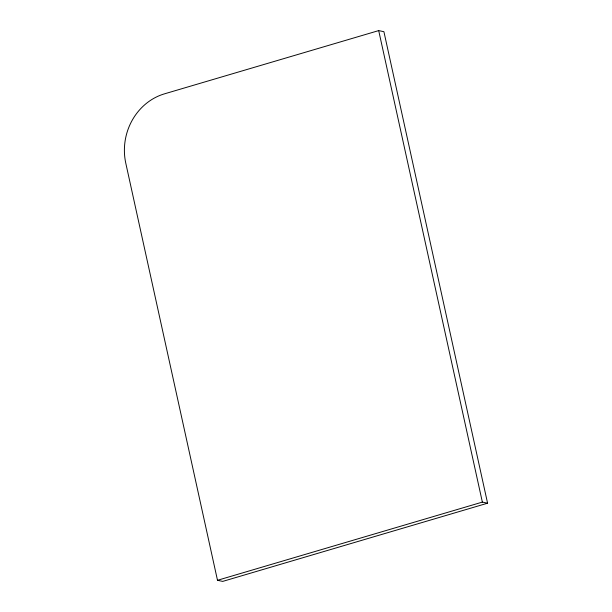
<?xml version="1.0" encoding="UTF-8"?>
<svg xmlns="http://www.w3.org/2000/svg" width="612" height="612" viewBox="0 0 612 612"><rect width="100%" height="100%" fill="white"/><g stroke="black" fill="none" stroke-linecap="round" stroke-linejoin="round"><path stroke-width="0.92" d="M378.698 30.6L164.437 93.858A56.618 51.791 -78.1 0 0 125.789 163.205L217.497 580.298L222.714 581.4L487.58 503.194L383.915 31.702L378.698 30.6L482.363 502.1L487.58 503.194M217.497 580.298L482.363 502.1"/></g></svg>
